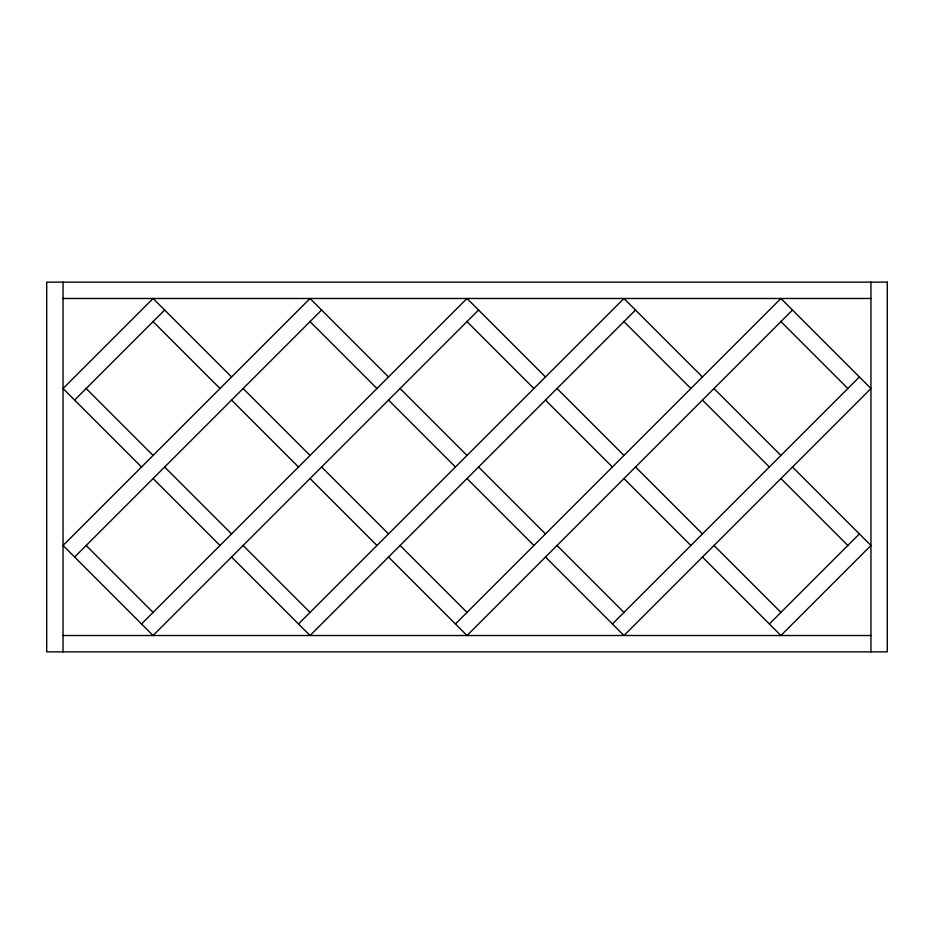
<?xml version="1.0" encoding="UTF-8"?>
<svg xmlns="http://www.w3.org/2000/svg" width="934" height="934" viewBox="0 0 934 934"><rect width="100%" height="100%" fill="white"/><g stroke="black" fill="none" stroke-linecap="round" stroke-linejoin="round"><path stroke-width="1.4" d="M74.603 400.079L164.641 310.041M74.603 557.038L321.6 310.041M141.524 623.959L467 298.483L545.479 376.962M478.558 310.041L153.083 635.517L63.045 545.479L310.041 298.483L388.521 376.962M298.483 623.959L623.959 298.483L702.438 376.962M635.517 310.041L310.041 635.517L231.562 557.038M455.442 623.959L780.917 298.483L870.955 388.521L623.959 635.517L545.479 557.038M792.476 310.041L467 635.517L388.521 557.038M612.4 623.959L859.397 376.962M769.359 623.959L859.397 533.921M63.045 298.483L870.955 298.483M63.045 635.517L870.955 635.517M780.614 321.296L847.839 388.521M713.996 388.521L780.917 455.442M792.476 467L870.955 545.479L780.917 635.517L702.438 557.038M623.725 321.366L690.88 388.521M702.438 400.079L769.359 467M780.917 478.558L848.072 545.713M557.038 388.521L623.959 455.442M635.517 467L702.438 533.921M713.996 545.479L781.151 612.634M466.767 321.366L533.921 388.521M545.479 400.079L612.4 467M623.959 478.558L690.88 545.479M400.079 388.521L467 455.442M478.558 467L545.479 533.921M557.038 545.479L624.192 612.634M309.808 321.366L376.962 388.521M388.521 400.079L455.442 467M467 478.558L533.921 545.479M231.562 376.962L153.083 298.483L63.045 388.521L141.524 467M243.12 388.521L310.041 455.442M321.6 467L388.521 533.921M400.079 545.479L467.233 612.634M152.849 321.366L220.004 388.521M231.562 400.079L298.483 467M310.041 478.558L376.962 545.479M85.928 388.287L153.083 455.442M164.641 467L231.562 533.921M243.12 545.479L310.275 612.634M153.083 478.558L220.004 545.479M86.161 545.479L153.386 612.704M870.955 282.138L870.955 651.862M63.045 282.138L63.045 651.862M887.3 282.138L46.7 282.138L46.7 651.862L887.3 651.862L887.3 282.138"/></g></svg>
